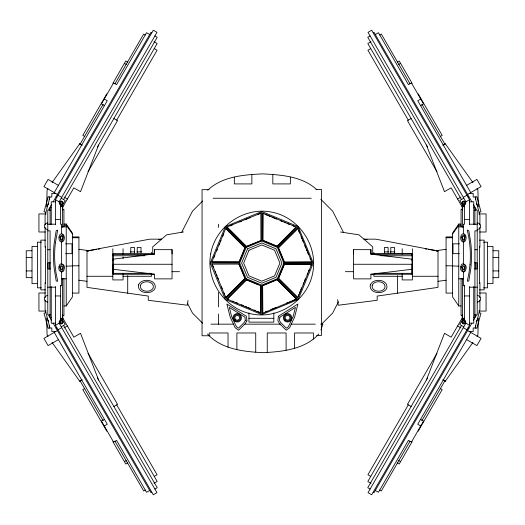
<?xml version="1.0" encoding="UTF-8"?>
<svg xmlns="http://www.w3.org/2000/svg" width="525" height="525" viewBox="0 0 525 525"><rect width="100%" height="100%" fill="white"/><g stroke="black" fill="none" stroke-linecap="round" stroke-linejoin="round"><path stroke-width="0.79" d="M113.138 260.82L113.138 259.199L154.58 253.89L113.138 253.89L113.138 255.754L144.828 255.754M172.043 264.265L172.036 278.867L154.58 278.867L154.58 274.253L113.138 274.253L113.138 264.265L172.043 264.265L172.043 249.664L154.58 249.664L154.58 253.89M172.036 253.89L172.036 249.664M412.053 269.259L370.899 274.253L370.899 278.867L353.568 278.867L353.568 249.664L370.906 249.664L370.899 254.133L412.053 259.199L412.053 260.82M370.899 249.664L370.899 254.133L412.053 253.89L370.906 253.89M370.899 274.253L412.053 274.253L412.053 253.89M412.053 274.253L412.053 264.265L353.568 264.265M60.742 319.443L60.749 318.288M464.251 206.712L464.258 205.557M187.983 300.444L187.497 305.242L148.267 300.28L148.267 296.074L86.993 287.372L86.993 250.412L78.921 249.323M49.619 198.437L45.091 215.296L45.091 224.903M475.381 326.563L479.909 309.704L479.909 300.097M320.926 330.035L322.875 324.161L320.683 324.161M98.575 145.012L80.515 191.684L73.854 187.838L62.232 207.966M426.425 379.988L444.485 333.316L451.146 337.162L462.768 317.034M210.262 263.064L225.35 226.636L261.772 211.549L298.2 226.636L313.287 263.064L298.2 299.486L261.772 314.573L225.35 299.486L210.262 263.064L239.695 263.064L246.159 278.677L261.772 285.147L277.39 278.677L283.854 263.064L277.39 247.452L261.772 240.982L246.159 247.452L239.695 263.064M211.857 261.962L225.698 228.546L244.899 247.748L239.013 261.962L211.857 261.962L239.243 262.054L244.821 248.588M213.931 257.598L214.856 255.373M216.7 250.917L217.317 249.434M219.161 244.978L219.778 243.495M220.388 242.005L221.005 240.522M222.849 236.066L223.775 233.842M260.702 313.018L260.794 285.58L260.702 313.018L227.207 299.152L246.547 279.681L258.543 284.648M262.913 213.196L262.815 240.509L276.99 246.376L296.231 226.997L262.913 213.196L262.815 240.509M227.207 299.152L246.547 279.681M276.99 246.376L296.231 226.997M278.421 278.283L284.307 264.068L311.699 264.16L297.852 297.583L278.421 278.283L297.623 297.491M278.644 278.381L284.537 264.16L311.699 264.16M298.239 296.008L298.856 294.518M299.467 293.035L300.083 291.552M300.7 290.062L301.626 287.838M303.161 284.123L303.778 282.634M304.395 281.151L305.314 278.926M307.158 274.47L307.775 272.98M308.392 271.497L309.008 270.007M310.853 265.552L311.469 264.068M181.604 232.49L192.465 211.175L202.617 201.023M338.474 301.685L332.686 313.051L321.405 324.325M82.176 145.287L79.741 143.752L81.473 145.071M442.824 379.713L445.259 381.248L443.527 379.929M106.824 93.824L82.812 135.411L84.814 136.559M112.895 83.304L125.777 60.998L127.772 62.153M103.123 104.285L80.187 144.007L81.808 144.946M115.001 83.718L143.666 34.059L145.287 34.998M54.246 192.583L107.264 100.748L104.272 99.015M51.529 204.606L48.779 209.357L50.138 210.138M53.097 201.882L150.99 32.327L151.817 32.806M55.466 224.588L55.466 199.69L153.313 30.22L156.975 32.333L59.128 201.803M63.545 199.546L157.224 37.282L154.895 35.936M97.355 147.131L157.165 43.542L154.042 41.738M116.707 120.146L157.08 50.223L154.252 48.589M88.023 171.754L117.541 120.625L113.879 118.512M436.977 353.246L407.459 404.375L411.121 406.488M408.292 404.854L367.92 474.777L370.748 476.411M427.645 377.869L367.835 481.458L370.958 483.262M461.455 325.454L367.776 487.718L370.105 489.064M465.872 323.197L368.025 492.667L371.687 494.78L469.534 325.31L469.534 286.584M471.903 323.118L374.01 492.673L373.183 492.194M473.471 320.394L476.221 315.643L474.863 314.862M470.754 332.417L417.736 424.252L420.728 425.985M409.999 441.282L381.334 490.941L379.713 490.002M421.877 420.715L444.813 380.992L443.192 380.054M412.105 441.696L399.223 464.002L397.228 462.847M418.176 431.176L442.188 389.589L440.186 388.441M48.759 203.516L46.627 206.896L47.099 189.919L47.998 188.593M476.241 321.484L478.373 318.104L477.901 335.081L477.002 336.407M52.041 182.615L79.741 143.752M472.959 342.385L445.259 381.248M63.925 305.977L66.235 305.977L72.384 296.986L72.384 233.034L66.235 224.037L63.925 224.037M461.075 224.037L458.765 224.037L452.616 233.034L452.616 296.986L458.765 305.977L461.075 305.977M452.616 233.947L458.765 225.212L461.075 225.212M245.129 278.283L225.927 297.485L225.31 296.002M225.35 299.486L246.159 278.677M277.39 247.452L298.2 226.636M278.289 247.813L297.885 228.349L311.857 262.073L284.235 262.172L311.857 262.073M297.885 228.349L278.519 247.715L284.465 262.073M318.819 334.031C304.9 349.289 282.647 351.697 263.15 352.675C243.652 351.697 221.399 349.289 207.48 334.031M207.69 190.227C222.141 176.393 243.574 174.818 262.559 173.867C281.282 174.851 302.446 176.275 316.838 189.742M442.824 145.287L445.259 143.752L472.959 182.615M52.041 342.385L79.741 381.248L82.176 379.713M373.183 32.806L374.01 32.327L471.903 201.882M370.105 35.936L367.776 37.282L461.455 199.546M375.29 34.538L378.453 32.708L408.43 84.63L411.423 82.904L423.563 103.93L420.571 105.656M379.713 34.998L381.334 34.059L409.999 83.718M370.958 41.738L367.835 43.542L427.645 147.131M370.748 48.589L367.92 50.223L408.292 120.146M397.228 62.153L399.223 60.998L412.105 83.304M398.58 64.496L400.575 63.341M420.728 99.015L417.736 100.748L470.754 192.583M50.138 314.862L48.779 315.643L51.529 320.394M411.121 118.512L407.459 120.625L436.977 171.754M59.128 323.197L156.975 492.667L153.313 494.78L55.466 325.31L59.463 323.006M62.797 321.083L63.125 320.887L65.205 324.496L61.215 326.799M56.136 328.381L56.962 327.902M58.045 329.766L61.707 327.652M57.409 330.586L43.923 338.376L48.09 345.588L58.406 339.629M64.004 327.928L67.39 325.973M440.186 136.559L442.188 135.411L418.176 93.824M443.192 144.946L444.813 144.007L421.877 104.285M81.808 380.054L80.187 380.992L103.123 420.715M84.814 388.441L82.812 389.589L106.824 431.176M466.594 185.371L476.91 179.412L481.077 186.624L467.591 194.414M457.61 199.027L460.996 197.072M463.293 197.348L466.955 195.234M463.785 198.201L459.795 200.504L461.875 204.113L462.203 203.917M468.038 197.098L468.864 196.619M465.537 201.994L469.534 199.69L371.687 30.22L368.025 32.333L465.872 201.803M113.879 406.488L117.541 404.375L88.023 353.246M104.429 419.344L101.437 421.07L113.577 442.096L116.57 440.37L146.547 492.292L149.71 490.462M474.863 210.138L476.221 209.357L473.471 204.606M104.272 425.985L107.264 424.252L54.246 332.417M124.425 461.659L126.42 460.504M127.772 462.847L125.777 464.002L112.895 441.696M154.252 476.411L157.08 474.777L116.707 404.854M154.042 483.262L157.165 481.458L97.355 377.869M145.287 490.002L143.666 490.941L115.001 441.282M154.895 489.064L157.224 487.718L63.545 325.454M151.817 492.194L150.99 492.673L53.097 323.118M443.527 145.071L445.259 143.752M81.473 379.929L79.741 381.248M260.918 213.157L226.997 226.938L246.514 246.586L260.197 240.923M230.101 225.921L232.352 224.989M239.873 221.878L241.375 221.255M245.136 219.699L247.387 218.761M248.889 218.137L250.392 217.521M257.913 214.403L259.416 213.78M246.415 246.363L260.918 240.621L260.82 212.933M244.814 277.535L239.013 264.167L244.899 278.381L225.698 297.577L212.087 264.075M262.625 285.502L277.036 279.53L296.566 299.191L262.717 313.208L262.625 285.502L262.717 313.208M262.717 285.725L277.134 279.759L296.566 299.191M265.63 311.738L267.14 311.115M270.9 309.553L273.151 308.621M274.66 307.998L276.163 307.374M286.696 303.01L288.199 302.387M289.702 301.763L291.204 301.14M292.714 300.523L294.971 299.585M475.046 197.177L476.903 196.678L480.966 211.805L479.108 212.303M45.892 312.697L44.034 313.195L48.097 328.322L49.954 327.823M61.622 233.573C57.967 234.426 57.967 241.336 61.622 242.189C65.277 241.336 65.277 234.426 61.622 233.573L61.622 224.227L60.467 224.227L60.467 204.442M463.378 233.573C459.723 234.426 459.723 241.336 463.378 242.189C467.033 241.336 467.033 234.426 463.378 233.573L463.378 224.227L464.533 224.227L464.533 204.442M436.406 251.258L438.008 250.937L375.664 239.157L363.91 239.157L367.133 239.669M88.594 251.258L86.993 250.937L149.782 239.157L161.621 239.157L158.412 239.662M183.501 231.958L166.622 234.832L152.742 246.842L152.742 254.048M86.993 250.937L96.626 249.414M98.228 249.165L99.835 248.909M446.079 249.323L438.008 250.412L438.008 287.372L377.167 296.074L377.167 300.28L338.218 305.242L337.66 299.644M438.008 281.315L446.079 280.225M61.13 204.455L61.517 204.402A1.496 1.496 0 0 0 62.357 202.099A1.496 1.496 0 0 0 59.903 202.099A1.496 1.496 0 0 0 60.742 204.402L60.742 206.712L61.517 206.712L61.517 204.402M463.483 320.598L463.483 318.288L464.258 318.288L464.258 320.598A1.496 1.496 0 0 1 465.098 322.901A1.496 1.496 0 0 1 462.643 322.901A1.496 1.496 0 0 1 463.483 320.598L463.87 320.545M66.235 266.182L72.384 265.919M340.561 232.004L358.949 234.832L372.724 246.842L372.724 254.048M315.886 189.394L321.398 189.394L321.398 335.482L316.673 335.482M209.134 189.669L202.053 189.669L202.053 335.764L209.921 335.764M55.729 193.397L51.817 193.397L51.817 197L49.278 197L49.278 199.69M469.271 193.397L473.183 193.397L473.183 197L475.722 197L475.722 199.69M213.117 198.247L311.246 198.247M55.466 201.817L51.24 201.817L51.24 224.588M469.534 201.817L473.76 201.817L473.76 224.588M61.517 205.557L60.618 205.557L60.618 203.661M463.483 205.557L464.382 205.557L464.382 203.661M51.24 207.775L50.085 207.775L50.085 224.641M473.76 207.775L474.915 207.775L474.915 224.641M62.39 209.344L63.925 209.344L63.925 227.069M462.61 209.344L461.075 209.344L461.075 227.069M50.144 210.112L47.782 210.112L47.782 314.888L50.144 314.888M474.856 210.112L477.218 210.112L477.218 314.888L474.856 314.888M46.174 213.931L38.935 213.931L38.935 231.998L45.367 231.998M478.826 213.931L486.065 213.931L486.065 231.998L479.633 231.998M55.466 219.489L60.467 219.489M464.533 219.489L469.534 219.489M47.782 224.208L55.466 224.208M469.534 224.208L477.218 224.208M63.925 225.212L66.235 225.212L72.384 233.947M61.622 226.839L66.235 226.839M458.765 226.839L463.378 226.839M47.782 230.843L50.085 230.843L50.085 317.225L51.24 317.225M477.218 230.843L474.915 230.843L474.915 317.225L473.76 317.225M72.384 236.926L78.921 236.926L78.921 293.088L72.384 293.088M452.616 236.926L446.079 236.926L446.079 293.088L452.616 293.088M72.384 237.733L78.921 237.733M446.079 237.733L452.616 237.733M45.472 240.142L40.858 240.142L40.858 289.872L45.472 289.872M479.528 240.142L484.142 240.142L484.142 289.872L479.528 289.872M41.436 242.189L37.4 242.189L37.4 287.831L41.436 287.831M483.564 242.189L487.6 242.189L487.6 287.831L483.564 287.831M65.612 243.823L72.004 243.823L72.004 253.66L65.612 253.66M459.388 243.823L452.996 243.823L452.996 253.66L459.388 253.66M37.4 246.389L32.018 246.389L32.018 283.631L37.4 283.631M487.6 246.389L492.982 246.389L492.982 283.631L487.6 283.631M47.782 249.743L50.085 249.743M474.915 249.743L477.218 249.743M31.927 250.747L26.25 250.747L26.25 277.659L31.927 277.659M493.073 250.747L498.75 250.747L498.75 277.659L493.073 277.659M130.39 251.875L134.466 251.875M136.913 251.875L141.803 251.875M384.398 251.875L388.441 251.875M390.062 251.875L394.918 251.875M113.138 254.133L154.58 254.133L154.58 249.664M380.586 255.754L412.053 255.754L412.053 254.133M26.25 257.473L31.927 257.473M493.073 257.473L498.75 257.473M50.315 262.795L48.018 262.795L48.018 268.951L50.315 268.951M474.685 262.795L476.982 262.795L476.982 268.951L474.685 268.951M283.854 263.064L313.287 263.064M211.857 264.167L239.243 264.075M72.384 265.808L78.921 265.808M446.079 265.808L452.616 265.808M26.25 270.933L31.927 270.933M493.073 270.933L498.75 270.933M172.01 271.681L179.517 271.681M345.338 271.681L353.601 271.681M113.138 273.341L151.331 273.341M374.935 273.341L412.053 273.341M86.993 276.275L112.829 276.275M123.06 276.275L151.581 276.275L151.581 274.253M402.202 276.275L373.879 276.275L373.879 274.253M412.355 276.275L438.008 276.275M61.622 278.827L66.235 278.827M458.765 278.827L463.378 278.827M60.467 285.744L61.622 285.744L61.622 272.029M464.533 285.744L463.378 285.744L463.378 272.029M47.782 287.175L55.466 287.175M469.534 287.175L477.218 287.175M45.367 293.002L38.935 293.002L38.935 311.069L46.174 311.069M479.633 293.002L486.065 293.002L486.065 311.069L478.826 311.069M55.466 295.949L60.467 295.949M464.533 295.949L469.534 295.949M62.39 315.656L63.925 315.656L63.925 278.362M462.61 315.656L461.075 315.656L461.075 278.362M248.942 318.294L273.827 318.294M61.517 319.443L60.618 319.443L60.618 321.339M463.483 319.443L464.382 319.443L464.382 321.339M55.466 323.183L51.24 323.183L51.24 286.584M469.534 323.183L473.76 323.183L473.76 286.584M210.971 324.161L233.592 324.161M244.689 324.161L280.803 324.161M291.119 324.161L315.322 324.161M55.729 331.603L51.817 331.603L51.817 328L49.278 328L49.278 325.31M469.271 331.603L473.183 331.603L473.183 328L475.722 328L475.722 325.31M452.616 265.919L458.765 266.182M154.58 274.253L113.138 269.259L113.138 268.347M463.483 204.402L463.483 206.712L464.258 206.712L464.258 204.402A1.496 1.496 0 0 0 465.098 202.099A1.496 1.496 0 0 0 462.643 202.099A1.496 1.496 0 0 0 463.483 204.402L463.87 204.455M61.13 320.545L61.517 320.598A1.496 1.496 0 0 1 62.357 322.901A1.496 1.496 0 0 1 59.903 322.901A1.496 1.496 0 0 1 60.742 320.598L60.742 318.288L61.517 318.288L61.517 320.598M78.921 280.225L86.993 281.315M425.119 248.889L426.733 249.145M428.341 249.401L438.008 250.937M49.954 197.177L48.097 196.678L44.034 211.805L45.892 212.303M479.108 312.697L480.966 313.195L476.903 328.322L475.046 327.823M265.086 214.364L267.363 215.309M268.872 215.933L270.388 216.562M271.904 217.186L276.445 219.069M280.232 220.638L282.509 221.583M284.018 222.206L285.534 222.836M287.05 223.46L289.321 224.405M293.108 225.973L294.623 226.597M262.913 240.279L277.082 246.153M246.448 279.904L260.702 285.81M227.305 298.922L228.795 299.539M232.516 301.081L233.999 301.698M235.489 302.315L237.72 303.233M241.448 304.776L243.679 305.701M245.168 306.318L246.652 306.935M248.141 307.552L250.373 308.477M254.093 310.019L255.583 310.636M257.073 311.253L259.304 312.178M149.71 34.538L146.547 32.708L116.57 84.63L113.577 82.904L101.437 103.93L104.429 105.656M124.425 63.341L126.42 64.496M462.203 321.083L461.875 320.887L459.795 324.496L463.785 326.799M465.537 323.006L469.534 325.31M468.038 327.902L468.864 328.381M463.293 327.652L466.955 329.766M467.591 330.586L481.077 338.376L476.91 345.588L466.594 339.629M457.61 325.973L460.996 327.928M58.406 185.371L48.09 179.412L43.923 186.624L57.409 194.414M64.004 197.072L67.39 199.027M58.045 195.234L61.707 197.348M61.215 198.201L65.205 200.504L63.125 204.113L62.797 203.917M56.136 196.619L56.962 197.098M55.466 199.69L59.463 201.994M420.571 419.344L423.563 421.07L411.423 442.096L408.43 440.37L378.453 492.292L375.29 490.462M398.58 460.504L400.575 461.659M320.841 199.336L332.686 211.175L343.547 232.49M227.095 227.168L228.808 228.88M229.95 230.022L241.946 242.018M243.088 243.16L246.514 246.586M225.35 226.636L246.159 247.452M277.39 278.677L298.2 299.486M225.927 228.644L245.129 247.839M202.617 323.203L192.465 313.051L187.399 303.102M477.002 188.593L477.901 189.919L478.373 206.896L476.241 203.516M47.998 336.407L47.099 335.081L46.627 318.104L48.759 321.484M462.768 207.966L451.146 187.838L444.485 191.684L426.425 145.012M62.232 317.034L73.854 337.162L80.515 333.316L98.575 379.988M298.587 230.692L299.519 232.942M301.074 236.69L302.006 238.934M302.623 240.437L303.247 241.933M304.802 245.68L305.734 247.931M306.351 249.427L306.974 250.93M307.591 252.427L308.523 254.677M310.078 258.425L310.695 259.921M278.604 248.568L283.927 261.417M212.704 265.558L213.321 267.041M215.165 271.497L215.782 272.98M216.392 274.47L217.009 275.953M217.626 277.436L218.544 279.668M221.314 286.348L222.239 288.573M224.083 293.029L224.7 294.512M475.381 198.437L479.909 215.296L479.909 224.903M49.619 326.563L45.091 309.704L45.091 300.097M464.251 318.288L464.258 319.443M60.742 205.557L60.749 206.712M479.909 227.305L479.909 247.314M479.909 282.489L479.909 297.695M479.528 246.218L479.528 283.572M475.197 262.795L475.197 268.951M469.534 199.69L469.534 224.588M464.533 285.239L464.533 320.414M463.378 242.189L463.378 263.963M462.61 203.963L462.61 227.364M462.61 278.598L462.61 321.018M462.223 203.739L462.223 210.112M462.223 314.888L462.223 321.261M458.765 224.037L458.765 305.977M412.355 248.758L412.355 279.923L402.202 279.923L402.202 273.971M402.202 248.758L402.202 254.179M397.576 275.658L397.576 293.153M394.531 252.84L394.531 247.511L390.79 247.511L390.79 252.84M388.119 252.827L388.119 247.505L384.379 247.505L384.379 252.827M373.879 252.289L373.879 253.89M353.568 249.664L353.568 253.89M313.392 339.117L313.392 332.981L294.558 332.981L294.558 348.127M290.358 177.142L290.358 183.914L272.823 183.914L272.823 174.543M286.099 350.188L286.099 332.981L267.258 332.981L267.258 352.36M273.827 312.907L273.827 322.12L248.942 322.12L248.942 312.907M261.772 211.549L261.772 240.982M261.772 285.147L261.772 314.573M255.727 352.111L255.727 332.981L236.887 332.981L236.887 349.381M251.869 174.569L251.869 183.914L234.334 183.914L234.334 177.233M228.04 347.228L228.04 332.981L209.206 332.981L209.206 335.652M218.584 224.201L218.584 227.384M218.584 292.412L218.584 306.836M218.584 314.035L218.584 324.181M151.581 252.289L151.581 253.89M141.002 252.827L141.002 247.505L137.235 247.505L137.235 252.827M134.551 252.84L134.551 247.511L130.778 247.511L130.778 252.84M127.713 275.658L127.713 293.153M123.06 248.758L123.06 254.179M123.06 256.909L123.06 258.438M123.06 273.971L123.06 279.923L112.829 279.923L112.829 248.758M113.138 253.89L113.138 274.253M66.235 224.037L66.235 305.977M62.777 203.739L62.777 210.112M62.777 314.888L62.777 321.261M62.39 203.963L62.39 227.364M62.39 278.598L62.39 321.018M61.622 242.189L61.622 263.963M60.467 285.239L60.467 320.414M55.466 286.584L55.466 325.31M49.803 262.795L49.803 268.951M45.472 246.218L45.472 283.572M45.091 227.305L45.091 247.314M45.091 282.489L45.091 297.695M61.13 320.119A1.923 1.923 0 0 1 62.869 322.855A1.923 1.923 0 0 1 59.66 323.275A1.923 1.923 0 0 1 60.631 320.184M47.782 229.497A3.268 3.268 0 0 1 44.513 226.229A3.268 3.268 0 0 1 47.782 222.961M60.631 204.816A1.923 1.923 0 0 1 59.66 201.725A1.923 1.923 0 0 1 62.869 202.145A1.923 1.923 0 0 1 61.13 204.881M47.782 302.039A3.268 3.268 0 0 1 44.513 298.771A3.268 3.268 0 0 1 47.782 295.503M463.87 204.881A1.923 1.923 0 0 1 462.131 202.145A1.923 1.923 0 0 1 465.34 201.725A1.923 1.923 0 0 1 464.369 204.816M464.369 320.184A1.923 1.923 0 0 1 465.34 323.275A1.923 1.923 0 0 1 462.131 322.855A1.923 1.923 0 0 1 463.87 320.119M477.218 222.961A3.268 3.268 0 0 1 480.487 226.229A3.268 3.268 0 0 1 477.218 229.497M477.218 295.503A3.268 3.268 0 0 1 480.487 298.771A3.268 3.268 0 0 1 477.218 302.039M210.683 253.936C205.623 281.249 225.271 309.442 252.643 314.153C279.963 319.213 308.155 299.572 312.867 272.193C317.927 244.88 298.279 216.687 270.907 211.969C243.587 206.916 215.394 226.557 210.683 253.936M59.83 237.116C62.416 249.644 66.078 228.224 59.83 237.116M60.493 237.398C62.035 245.221 64.529 231.866 60.493 237.398M59.023 266.746C57.291 271.012 63.669 274.673 64.221 268.971C65.953 264.705 59.574 261.043 59.023 266.746M59.712 267.041C62.554 280.442 66.281 257.512 59.712 267.041M60.585 267.415C62.003 274.595 64.293 262.336 60.585 267.415M461.587 237.116C464.172 249.644 467.834 228.224 461.587 237.116M462.256 237.398C463.798 245.221 466.285 231.866 462.256 237.398M460.779 266.746C459.047 271.012 465.426 274.673 465.977 268.971C467.709 264.705 461.331 261.043 460.779 266.746M461.475 267.041C464.31 280.442 468.044 257.512 461.475 267.041M462.348 267.415C463.765 274.595 466.049 262.336 462.348 267.415M55.407 242.648L54.974 246.947A109.541 109.541 0 0 0 54.974 264.338L56.004 272.895L57.704 281.17L56.208 281.078L54.193 268.656A120.862 120.862 0 0 1 54.193 243.068L56.208 230.639L57.704 230.114L55.407 242.648M470.026 264.338L468.996 272.895L467.296 281.17L468.792 281.078L470.807 268.656A120.862 120.862 0 0 0 470.807 243.068L468.792 230.639L467.296 230.114L468.996 238.396L470.026 246.947A109.541 109.541 0 0 1 470.026 264.338M278.355 316.293L277.869 320.913L279.661 323.761L286.223 330.238L289.603 327.771L294.617 317.1L297.898 304.041L278.355 316.293M279.825 317.212L279.471 320.545L280.882 322.783L286.374 328.204L288.369 326.753L293.147 316.575L295.45 307.407L279.825 317.212M370.315 284.885C368.708 293.665 383.821 295.332 386.833 288.074C388.441 279.3 373.334 277.627 370.315 284.885M372.212 285.252C370.978 292.012 382.62 293.298 384.937 287.707C386.177 280.947 374.535 279.661 372.212 285.252M138.534 284.885C136.953 293.692 152.119 295.319 155.17 288.074C156.752 279.267 141.579 277.64 138.534 284.885M140.444 285.252C139.223 292.038 150.911 293.291 153.261 287.707C154.481 280.928 142.793 279.668 140.444 285.252M247.524 248.817L241.625 263.064L247.524 277.312L261.772 283.211L276.025 277.312L281.925 263.064L276.025 248.817L261.772 242.918L247.524 248.817M248.962 250.248L243.652 263.064L248.962 275.874L261.772 281.183L274.588 275.874L279.897 263.064L274.588 250.248L261.772 244.945L248.962 250.248M245.313 320.545L243.902 322.783L238.409 328.204L236.421 326.753L231.643 316.575L229.333 307.407L244.965 317.212L245.313 320.545M246.914 320.913L245.123 323.761L238.56 330.238L235.18 327.771L230.173 317.1L226.885 304.041L246.428 316.293L246.914 320.913M285.856 319.469A2.389 2.389 0 0 0 289.859 318.399A2.389 2.389 0 0 0 286.932 315.466A2.389 2.389 0 0 0 285.856 319.469M284.557 320.768A4.226 4.226 0 0 0 291.631 318.872A4.226 4.226 0 0 0 286.453 313.694A4.226 4.226 0 0 0 284.557 320.768M285.173 320.152A3.36 3.36 0 0 0 290.791 318.649A3.36 3.36 0 0 0 286.676 314.534A3.36 3.36 0 0 0 285.173 320.152M234.865 320.152A3.36 3.36 0 0 0 240.483 318.649A3.36 3.36 0 0 0 236.368 314.534A3.36 3.36 0 0 0 234.865 320.152M235.548 319.469A2.389 2.389 0 0 0 239.551 318.399A2.389 2.389 0 0 0 236.618 315.466A2.389 2.389 0 0 0 235.548 319.469M235.121 321.438A4.226 4.226 0 0 0 241.467 317.776A4.226 4.226 0 0 0 235.121 314.114A4.226 4.226 0 0 0 235.121 321.438M60.46 204.008A1.155 1.155 0 0 0 62.219 203.063A1.155 1.155 0 0 0 60.519 202.013A1.155 1.155 0 0 0 60.46 204.008M60.277 322.816A1.155 1.155 0 0 0 62.186 322.238A1.155 1.155 0 0 0 60.736 320.867A1.155 1.155 0 0 0 60.277 322.816M463.326 322.954A1.155 1.155 0 0 0 465.084 322.009A1.155 1.155 0 0 0 463.391 320.959A1.155 1.155 0 0 0 463.326 322.954M463.142 203.871A1.155 1.155 0 0 0 465.058 203.293A1.155 1.155 0 0 0 463.601 201.922A1.155 1.155 0 0 0 463.142 203.871"/></g></svg>
